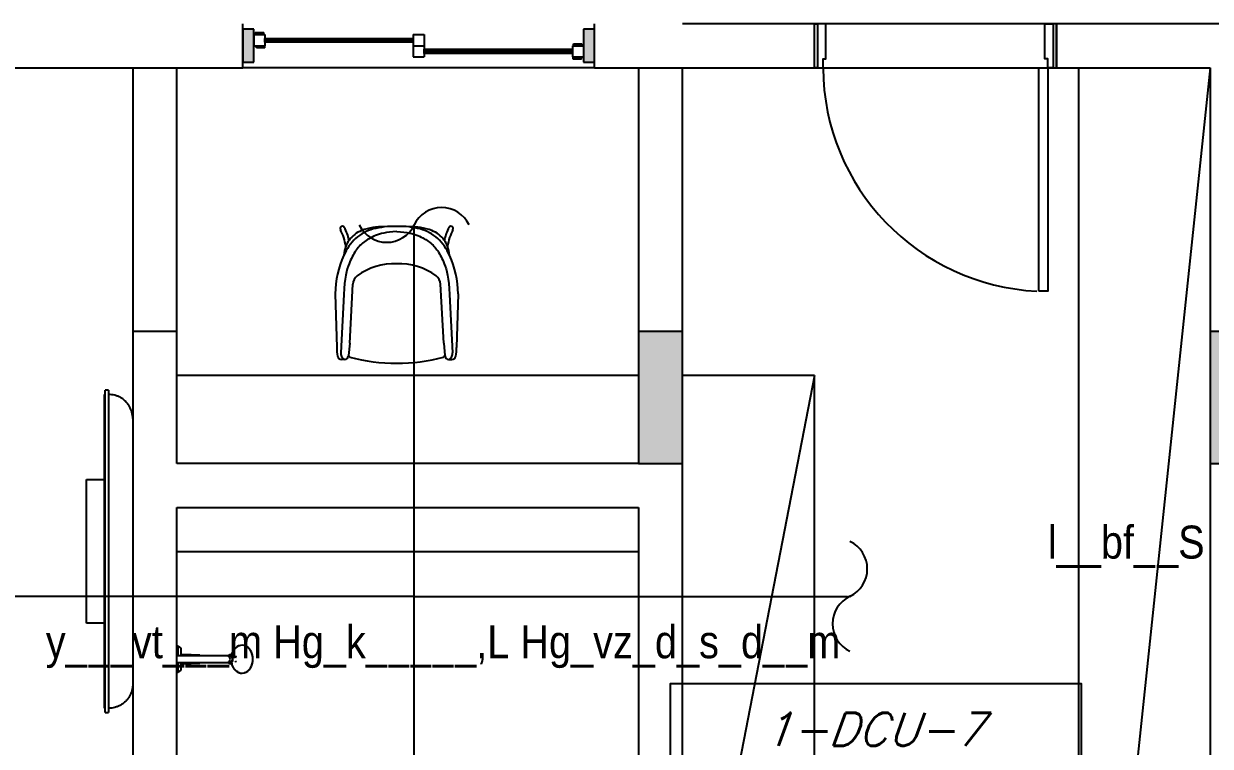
# Model space of a CAD drawing. Header units: metres. Extents: x -658 to -58, y -713 to -118.
# Drawn here: x -105.05 to -99.65, y -204.23 to -200.95 of the extents above; entities that cross this region are included whole.
import ezdxf
from ezdxf.enums import TextEntityAlignment as Align

# ---------------------------------------------------------------- set-up
doc = ezdxf.new("R2010")
doc.units = ezdxf.units.M
doc.header["$LTSCALE"] = 100
for name, color, linetype in [('cw', 4, 'Continuous'), ('DCUT', 7, 'Continuous'), ('plan', 8, 'Continuous'), ('TEXT AC', 7, 'Continuous')]:
    doc.layers.add(name, color=color, linetype=linetype)
doc.styles.add('rss_dim1', font='romans.shx')
doc.styles.add('style12', font='xarab.shx')

# ---------------------------------------------------------------- blocks, each defined once
blk = doc.blocks.new('Furniture_Chairs-Stools-Benches_Offecct_Contour _1_ - Furniture_Chairs-Stools-Benches_Offecct_Contour _1_-5393658-الدور الاول')
for p, q in [((-0.2447, 0.2953), (-0.251, 0.2953)), ((-0.2351, 0.2953), (-0.251, 0.2953)), ((-0.2197, 0.2771), (-0.2202, 0.2819)), ((-0.2137, 0.2208), (-0.2197, 0.2771)), ((0.2137, 0.2208), (0.2197, 0.2771)), ((0.2197, 0.2771), (0.2202, 0.2819)), ((0.2351, 0.2953), (0.251, 0.2953)), ((0.2447, 0.2953), (0.251, 0.2953)), ((-0.2795, -0.0029), (-0.2724, 0.2407)), ((-0.2402, 0), (-0.254, 0.2646)), ((-0.2137, 0.2208), (-0.1992, -0.0474)), ((0.2137, 0.2208), (0.1992, -0.0474)), ((0.2402, 0), (0.254, 0.2646)), ((0.2795, -0.0029), (0.2724, 0.2407))]:
    blk.add_line(p, q)
for centre, radius, start, end in [((-0.1314, 0.2486), 0.1413, 166.6605, 183.2311), ((-0.251, 0.277), 0.0183, 90, 166.6605), ((-0.2196, 0.2664), 0.0344, 123, 183), ((-0.2351, 0.2803), 0.015, 6.0957, 90), ((-0.2109, 0.276), 0.00888, 105.1571, 173.0244), ((-0.0044, -0.4863), 0.7986, 89.6857, 105.1571), ((0.0044, -0.4863), 0.7986, 74.8429, 90.3143), ((0.2109, 0.276), 0.00888, 6.9756, 74.8429), ((0.2351, 0.2803), 0.015, 90, 173.9043), ((0.2196, 0.2664), 0.0344, 357, 57), ((0.251, 0.277), 0.0183, 13.3395, 90), ((0.1314, 0.2486), 0.1413, 356.7689, 13.3395), ((0.1365, -0.0013), 0.416, 180.2214, 205.2611), ((-0.1495, -0.0447), 0.0497, 183.0939, 232.9029), ((0.1495, -0.0447), 0.0497, 307.0971, 356.9061), ((-0.1365, -0.0013), 0.416, 334.7389, 359.7786), ((-0.0148, 0.1336), 0.2732, 232.9029, 273.0971), ((0.0148, 0.1336), 0.2732, 266.9029, 307.0971), ((-0.1121, -0.1744), 0.1277, 181.9868, 200.6056), ((-0.0224, -0.0842), 0.237, 203.514, 226.0492), ((0.0224, -0.0842), 0.237, 313.9508, 336.486), ((0.1121, -0.1744), 0.1277, 339.3944, 358.0132), ((-0.4783, -0.1829), 0.2493, 333.0186, 351.6161), ((-0.4362, -0.1969), 0.2255, 331.354, 346.965), ((-0.1121, -0.1744), 0.1277, 200.6056, 215.1099), ((-0.1119, -0.1682), 0.1315, 217.2589, 248.7411), ((-0.0531, -0.102), 0.2031, 228.8196, 254.7855), ((0.0531, -0.102), 0.2031, 285.2145, 311.1804), ((0.1119, -0.1682), 0.1315, 291.2589, 322.7411), ((0.1121, -0.1744), 0.1277, 324.8901, 339.3944), ((0.4362, -0.1969), 0.2255, 193.035, 208.646), ((0.4783, -0.1829), 0.2493, 188.3839, 206.9814), ((-0.2472, -0.3005), 0.00994, 153.179, 333.1913), ((-0.0702, -0.0609), 0.2466, 248.7411, 273.1751), ((-0.0071, 0.1037), 0.4138, 256.1144, 263.1446), ((-0.0071, 0.1037), 0.4138, 263.1446, 270.9889), ((0.0071, 0.1037), 0.4138, 269.0111, 276.8554), ((0.0702, -0.0609), 0.2466, 266.8249, 291.2589), ((0.0071, 0.1037), 0.4138, 276.8554, 283.8856), ((0.2472, -0.3005), 0.00994, 206.8087, 26.821)]:
    blk.add_arc(centre, radius, start, end)
for points in [[(0, -0.2862), (-0.0487, -0.2834), (-0.0997, -0.2712), (-0.1552, -0.2362), (-0.1872, -0.2015), (-0.2187, -0.1411), (-0.238, -0.0768), (-0.2402, 0)], [(0, -0.2862), (0.0487, -0.2834), (0.0997, -0.2712), (0.1552, -0.2362), (0.1872, -0.2015), (0.2187, -0.1411), (0.238, -0.0768), (0.2402, 0)]]:
    blk.add_open_spline(points, degree=3, knots=[0, 0, 0, 0, 0.188999, 0.376254, 0.581259, 0.787901, 1.028143, 1.028143, 1.028143, 1.028143])
blk = doc.blocks.new('TV - Flat Screen - 1270mm-V11-الدور الاول')
for p, q in [((-0.7376, -0.0515), (-0.7376, -0.0665)), ((-0.7376, -0.0515), (-0.7226, -0.0515)), ((-0.7226, -0.0515), (0.7147, -0.0515)), ((0.7147, -0.0515), (0.7297, -0.0515)), ((0.7297, -0.0665), (0.7297, -0.0515)), ((-0.7226, -0.0665), (-0.7376, -0.0665)), ((0.7147, -0.0665), (-0.7226, -0.0665)), ((-0.7176, -0.0665), (-0.7176, -0.0695)), ((0.7097, -0.0695), (-0.7176, -0.0695)), ((-0.3308, -0.1515), (-0.3308, -0.0695)), ((0.3229, -0.0695), (0.3229, -0.1515)), ((0.7097, -0.0695), (0.7097, -0.0665)), ((0.7297, -0.0665), (0.7147, -0.0665)), ((0.3229, -0.1515), (-0.3308, -0.1515))]:
    blk.add_line(p, q)
for points in [[(-0.6076, 0.0585), (-0.6125, 0.0585), (-0.6222, 0.0579), (-0.6361, 0.0551), (-0.6475, 0.0512), (-0.6563, 0.0473), (-0.6627, 0.0439), (-0.6687, 0.0401), (-0.6746, 0.0359), (-0.6802, 0.0313), (-0.6855, 0.0264), (-0.6903, 0.0211), (-0.6949, 0.0156), (-0.6992, 0.0097), (-0.7042, 0.0015), (-0.7095, -0.0092), (-0.7157, -0.0275), (-0.7176, -0.0419), (-0.7176, -0.0515)], [(0.5997, 0.0585), (0.6045, 0.0585), (0.6141, 0.0579), (0.6283, 0.0551), (0.6397, 0.0512), (0.6484, 0.0473), (0.6548, 0.0439), (0.6609, 0.0401), (0.6667, 0.0359), (0.6723, 0.0313), (0.6776, 0.0264), (0.6825, 0.0211), (0.6871, 0.0156), (0.6912, 0.0097), (0.6963, 0.0015), (0.7016, -0.0092), (0.7078, -0.0275), (0.7097, -0.0419), (0.7097, -0.0515)]]:
    blk.add_open_spline(points, degree=3, knots=[0, 0, 0, 0, 0.083333, 0.166667, 0.25, 0.291667, 0.333333, 0.375, 0.416667, 0.458333, 0.5, 0.541667, 0.583333, 0.625, 0.666667, 0.75, 0.833333, 1, 1, 1, 1])
blk = doc.blocks.new('SHOWER_MOXIE_BLUETOOTH_17280 - MOXIE-V30-الدور الاول')
for p, q in [((0.0917, 0.3788), (0.1139, 0.368)), ((0.105, 0.3797), (0.105, 0.37)), ((0.1118, 0.394), (0.1182, 0.3908)), ((0.1318, 0.3908), (0.1382, 0.394)), ((0.1361, 0.368), (0.1583, 0.3788)), ((0.145, 0.37), (0.145, 0.3797)), ((0.11, 0.3665), (0.11, 0.3558)), ((0.14, 0.3558), (0.14, 0.3665)), ((0.1052, 0.1902), (0.1052, 0.2302)), ((0.1052, 0.2302), (0.1099, 0.2302)), ((0.11, 0.2585), (0.11, 0.125)), ((0.14, 0.125), (0.14, 0.2585)), ((0.14, 0.2302), (0.1449, 0.2302)), ((0.1449, 0.2302), (0.1448, 0.1902)), ((0.1099, 0.1902), (0.1052, 0.1902)), ((0.1052, 0.1902), (0.1052, 0.1601)), ((0.1052, 0.1902), (0.1099, 0.1902)), ((0.1448, 0.1902), (0.1401, 0.1902)), ((0.1401, 0.1902), (0.1448, 0.1902)), ((0.1448, 0.1601), (0.1448, 0.1902)), ((0.0665, 0.1315), (0.0752, 0.1432)), ((0.0665, 0.1315), (0.0665, 0.125)), ((0.1099, 0.1315), (0.0665, 0.1315)), ((0.0752, 0.1432), (0.1098, 0.1432)), ((0.11, 0.1601), (0.1052, 0.1601)), ((0.1052, 0.1582), (0.1052, 0.1432)), ((0.1052, 0.1582), (0.11, 0.1582)), ((0.108, 0.1602), (0.108, 0.1582)), ((0.125, 0.125), (0.11, 0.125)), ((0.14, 0.125), (0.125, 0.125)), ((0.1448, 0.1601), (0.1401, 0.1601)), ((0.1401, 0.1582), (0.1448, 0.1582)), ((0.1835, 0.1315), (0.1402, 0.1315)), ((0.1403, 0.1432), (0.1748, 0.1432)), ((0.142, 0.1582), (0.142, 0.1602)), ((0.1448, 0.1432), (0.1448, 0.1582)), ((0.1748, 0.1432), (0.1835, 0.1315)), ((0.1835, 0.125), (0.1835, 0.1315))]:
    blk.add_line(p, q)
at = {"flags": 128}
for points in [[(0.125, 0.4712), (0.1225, 0.4712), (0.1199, 0.4711), (0.1174, 0.4709), (0.1149, 0.4706), (0.1124, 0.4703), (0.1099, 0.4698), (0.1075, 0.4693), (0.105, 0.4687), (0.1027, 0.468), (0.1003, 0.4673), (0.098, 0.4665), (0.0957, 0.4656), (0.0935, 0.4646), (0.0913, 0.4636), (0.0892, 0.4625), (0.0871, 0.4614), (0.0851, 0.4601), (0.0832, 0.4589), (0.0813, 0.4575), (0.0795, 0.4561), (0.0777, 0.4546), (0.0761, 0.4531), (0.0745, 0.4516), (0.073, 0.4499), (0.0716, 0.4483), (0.0702, 0.4466), (0.069, 0.4448), (0.0678, 0.443), (0.0668, 0.4412), (0.0666, 0.4409)], [(0.1834, 0.4409), (0.1823, 0.4428), (0.1812, 0.4446), (0.1799, 0.4463), (0.1786, 0.448), (0.1772, 0.4497), (0.1757, 0.4513), (0.1742, 0.4529), (0.1725, 0.4544), (0.1708, 0.4559), (0.169, 0.4573), (0.1671, 0.4587), (0.1652, 0.4599), (0.1632, 0.4612), (0.1611, 0.4624), (0.159, 0.4635), (0.1569, 0.4645), (0.1546, 0.4655), (0.1524, 0.4664), (0.1501, 0.4672), (0.1477, 0.4679), (0.1453, 0.4686), (0.1429, 0.4692), (0.1405, 0.4697), (0.138, 0.4702), (0.1355, 0.4706), (0.133, 0.4708), (0.1305, 0.4711), (0.1279, 0.4712), (0.1254, 0.4712), (0.125, 0.4712)], [(0.0801, 0.387), (0.0784, 0.3884), (0.0767, 0.3899), (0.0752, 0.3915), (0.0737, 0.3931), (0.0723, 0.3947), (0.071, 0.3964), (0.0698, 0.3981), (0.0687, 0.3998), (0.0676, 0.4016), (0.0675, 0.4019)], [(0.0939, 0.3786), (0.0917, 0.3796), (0.0896, 0.3807), (0.0876, 0.3818), (0.0857, 0.383)], [(0.125, 0.3784), (0.1244, 0.3784), (0.1238, 0.3784), (0.1232, 0.3783), (0.1227, 0.3782), (0.1221, 0.3782), (0.1215, 0.3781), (0.1209, 0.3779), (0.1204, 0.3778), (0.1198, 0.3776), (0.1192, 0.3775), (0.1187, 0.3773), (0.1182, 0.3771), (0.1176, 0.3768), (0.1171, 0.3766), (0.1166, 0.3763), (0.1161, 0.3761), (0.1156, 0.3758), (0.1152, 0.3755), (0.1147, 0.3751), (0.1143, 0.3748), (0.1138, 0.3744), (0.1136, 0.3742)], [(0.1364, 0.3742), (0.136, 0.3746), (0.1356, 0.3749), (0.1351, 0.3753), (0.1347, 0.3756), (0.1342, 0.3759), (0.1337, 0.3762), (0.1332, 0.3764), (0.1327, 0.3767), (0.1322, 0.3769), (0.1316, 0.3772), (0.1311, 0.3774), (0.1305, 0.3775), (0.13, 0.3777), (0.1294, 0.3779), (0.1289, 0.378), (0.1283, 0.3781), (0.1277, 0.3782), (0.1271, 0.3783), (0.1265, 0.3783), (0.126, 0.3784), (0.1254, 0.3784), (0.125, 0.3784)], [(0.1642, 0.3829), (0.1627, 0.382), (0.1607, 0.3809), (0.1586, 0.3798), (0.1565, 0.3787)], [(0.1825, 0.4019), (0.1815, 0.4001), (0.1804, 0.3984), (0.1792, 0.3966), (0.1779, 0.395), (0.1765, 0.3933), (0.1751, 0.3917), (0.1735, 0.3902), (0.1719, 0.3887), (0.1702, 0.3872)], [(0.105, 0.37), (0.105, 0.3693), (0.1051, 0.3686), (0.1052, 0.368), (0.1053, 0.3673), (0.1054, 0.3667), (0.1056, 0.366), (0.1058, 0.3654), (0.1061, 0.3647), (0.1064, 0.3641), (0.1067, 0.3635), (0.107, 0.3629), (0.1074, 0.3623), (0.1078, 0.3618), (0.1082, 0.3612), (0.1086, 0.3607), (0.1091, 0.3601), (0.1096, 0.3596), (0.1101, 0.3591)], [(0.11, 0.3558), (0.11, 0.3527), (0.11, 0.3494), (0.11, 0.346), (0.11, 0.3424), (0.11, 0.3387), (0.11, 0.3348), (0.11, 0.3309), (0.11, 0.3268), (0.11, 0.3226), (0.11, 0.3184), (0.11, 0.314), (0.11, 0.3095), (0.11, 0.305), (0.11, 0.3003), (0.11, 0.2956), (0.11, 0.2909), (0.11, 0.2861), (0.11, 0.2813), (0.11, 0.2764), (0.11, 0.2715), (0.11, 0.2665), (0.11, 0.2616), (0.11, 0.2585)], [(0.14, 0.2585), (0.14, 0.2634), (0.14, 0.2684), (0.14, 0.2733), (0.14, 0.2782), (0.14, 0.2831), (0.14, 0.2879), (0.14, 0.2927), (0.14, 0.2974), (0.14, 0.3021), (0.14, 0.3067), (0.14, 0.3112), (0.14, 0.3156), (0.14, 0.32), (0.14, 0.3242), (0.14, 0.3284), (0.14, 0.3324), (0.14, 0.3363), (0.14, 0.3401), (0.14, 0.3437), (0.14, 0.3473), (0.14, 0.3506), (0.14, 0.3539), (0.14, 0.3558)], [(0.1402, 0.3595), (0.1408, 0.36), (0.1412, 0.3605), (0.1417, 0.3611), (0.1421, 0.3616), (0.1425, 0.3622), (0.1429, 0.3628), (0.1433, 0.3633), (0.1436, 0.364), (0.1439, 0.3646), (0.1441, 0.3652), (0.1443, 0.3658), (0.1445, 0.3665), (0.1447, 0.3671), (0.1448, 0.3678), (0.1449, 0.3685), (0.145, 0.3691), (0.145, 0.3698), (0.145, 0.37)]]:
    blk.add_lwpolyline(points, dxfattribs=at)
for centre, major_axis, start_param, end_param in [((0.125, 0.4213), (-0.0635, 0), 4.712389, 7.442161), ((0.125, 0.4213), (0.0626, 0), 2.917193, 2.941068), ((0.125, 0.4213), (0.0635, 0), 5.12421, 7.853982), ((0.125, 0.4213), (0.0626, 0), 0.200525, 0.224399), ((0.125, 0.4213), (0.0626, 0), 3.342118, 3.403978), ((0.125, 0.4213), (0.0395, 0), 4.322798, 4.381145), ((0.125, 0.3687), (-0.015, 0), 4.712389, 6.283185), ((0.125, 0.3665), (-0.015, 0), 4.712389, 6.283185), ((0.125, 0.3687), (0.015, 0), 0, 1.570796), ((0.125, 0.3665), (0.015, 0), 0, 1.570796), ((0.125, 0.4213), (0.0395, 0), 5.030399, 5.068141), ((0.125, 0.4213), (0.0626, 0), 6.020799, 6.08266), ((0.125, 0.3558), (-0.015, 0), 4.712389, 6.283185), ((0.125, 0.3558), (0.015, 0), 0, 1.570796)]:
    blk.add_ellipse(centre, major_axis=major_axis, ratio=0.786454, start_param=start_param, end_param=end_param)
blk = doc.blocks.new('*U103')
for points in [[(79, 1116), (79, 100), (39, 100), (39, 1116)], [(0, -100), (14, -100), (14, 100), (0, 100)], [(1100, -100), (1086, -100), (1086, 100), (1100, 100)]]:
    blk.add_lwpolyline(points, close=True)
at = {"ltscale": 0.25}
for points in [[(1100, 100), (0, 100)], [(0, -100), (1100, -100)]]:
    blk.add_lwpolyline(points, dxfattribs=at)
at = {"flags": 128}
for points in [[(14, -100), (14, 100), (14, 100), (39, 100), (39, 60), (52, 60), (52, -100)], [(1086, -100), (1086, 100), (1086, 100), (1061, 100), (1061, 60), (1048, 60), (1048, -100), (1086, -100)]]:
    blk.add_lwpolyline(points, close=True, dxfattribs=at)
at = {"ltscale": 0.25}
blk.add_arc((38, 94.6), 1023.1, 0.4032, 87.1892, dxfattribs=at)
blk = doc.blocks.new('Double_-_Sliding_Glass_door_17381 - 68_ x 80_-5615983-الدور الاول')
blk.add_hatch(color=256).paths.add_polyline_path([(-0.9136, 0.1012), (-0.8636, 0.1012), (-0.8636, 0.2512), (-0.9136, 0.2512)], flags=0)
at = {"extrusion": (0, 0, -1)}
blk.add_hatch(color=256, dxfattribs=at).paths.add_polyline_path([(-0.6364, 0.1012), (-0.6864, 0.1012), (-0.6864, 0.2512), (-0.6364, 0.2512)], flags=0)
for p, q in [((-0.8636, 0.2512), (-0.9136, 0.2512)), ((-0.9136, 0.2512), (-0.9136, 0.1012)), ((-0.8636, 0.1012), (-0.8636, 0.2512)), ((-0.8636, 0.227), (-0.8636, 0.1762)), ((-0.8636, 0.227), (-0.8128, 0.227)), ((-0.8565, 0.2361), (-0.8184, 0.2361)), ((-0.8565, 0.227), (-0.8565, 0.2361)), ((-0.8184, 0.227), (-0.8565, 0.227)), ((-0.8184, 0.227), (-0.8184, 0.2361)), ((-0.8128, 0.227), (-0.8128, 0.1762)), ((-0.139, 0.227), (-0.139, 0.1762)), ((-0.139, 0.227), (-0.0882, 0.227)), ((-0.0882, 0.227), (-0.0882, 0.1762)), ((-0.8636, 0.1762), (-0.8128, 0.1762)), ((-0.8517, 0.1762), (-0.8136, 0.1762)), ((-0.8517, 0.1659), (-0.8517, 0.1762)), ((-0.8136, 0.1659), (-0.8517, 0.1659)), ((-0.8136, 0.1659), (-0.8136, 0.1762)), ((-0.8128, 0.2096), (-0.139, 0.2096)), ((-0.8128, 0.1926), (-0.8128, 0.2096)), ((-0.8128, 0.2016), (-0.139, 0.2016)), ((-0.139, 0.1926), (-0.8128, 0.1926)), ((-0.139, 0.1926), (-0.139, 0.2096)), ((-0.139, 0.1762), (-0.139, 0.1254)), ((-0.139, 0.1762), (-0.0882, 0.1762)), ((-0.139, 0.1762), (-0.0882, 0.1762)), ((-0.0882, 0.1762), (-0.0882, 0.1254)), ((0.5856, 0.1762), (0.5856, 0.1254)), ((0.5856, 0.1762), (0.6364, 0.1762)), ((0.5904, 0.1854), (0.6285, 0.1854)), ((0.5904, 0.1762), (0.5904, 0.1854)), ((0.6285, 0.1762), (0.5904, 0.1762)), ((0.6285, 0.1762), (0.6285, 0.1854)), ((0.6364, 0.1762), (0.6364, 0.1254)), ((-0.139, 0.1254), (-0.0882, 0.1254)), ((-0.0882, 0.1608), (0.5856, 0.1608)), ((-0.0882, 0.1409), (-0.0882, 0.1608)), ((-0.0882, 0.1508), (0.5856, 0.1508)), ((0.5856, 0.1409), (-0.0882, 0.1409)), ((0.5856, 0.1409), (0.5856, 0.1608)), ((0.5856, 0.1254), (0.6364, 0.1254)), ((0.5888, 0.1254), (0.6269, 0.1254)), ((0.5888, 0.1157), (0.5888, 0.1254)), ((0.6269, 0.1157), (0.5888, 0.1157)), ((0.6269, 0.1157), (0.6269, 0.1254)), ((-0.9136, 0.1012), (-0.8636, 0.1012))]:
    blk.add_line(p, q)
for p, q in [((0.6864, 0.2512), (0.6364, 0.2512)), ((0.6364, 0.2512), (0.6364, 0.1012)), ((0.6864, 0.1012), (0.6864, 0.2512)), ((0.6364, 0.1012), (0.6864, 0.1012))]:
    blk.add_line(p, q, dxfattribs=at)
blk = doc.blocks.new('RWEFRWEFRWE')
h = blk.add_hatch(color=256)
h.dxf.hatch_style = 1
h.paths.add_polyline_path([(-221.0055, -185.0532), (-220.8055, -185.0532), (-220.8055, -184.4532), (-221.0055, -184.4532)])
h = blk.add_hatch(color=256)
h.dxf.hatch_style = 1
h.paths.add_polyline_path([(-218.4055, -185.0532), (-218.2055, -185.0532), (-218.2055, -184.4532), (-218.4055, -184.4532)])
for points in [[(-221.0055, -185.0532), (-220.8055, -185.0532), (-220.8055, -184.4532), (-221.0055, -184.4532)], [(-218.4055, -185.0532), (-218.2055, -185.0532), (-218.2055, -184.4532), (-218.4055, -184.4532)]]:
    blk.add_lwpolyline(points, close=True)
blk = doc.blocks.new('A$Cb06f5615')
at = {"layer": 'plan'}
for p, q in [((-34.6035, 10.1095), (-34.6035, 10.3095)), ((-33.0035, 10.1095), (-33.0035, 10.3095)), ((-32.0035, 10.3095), (-32.6035, 10.3095)), ((-32.0035, 10.1095), (-32.0035, 10.3095)), ((-30.0035, 10.3095), (-30.9035, 10.3095)), ((-30.9035, 10.3095), (-30.9035, 10.1095)), ((-36.2035, 10.1095), (-34.6035, 10.1095)), ((-33.0035, 10.1095), (-34.6035, 10.1095)), ((-33.0035, 10.1095), (-32.0035, 10.1095)), ((-30.9035, 10.1095), (-30.2035, 10.1095)), ((-30.8035, 10.1095), (-30.8035, 4.4095)), ((-30.2035, 10.1095), (-30.8035, 4.4095)), ((-30.2035, 10.1095), (-30.2035, 3.8095)), ((-35.1035, 8.9095), (-35.1035, 3.8095)), ((-34.9035, 8.9095), (-35.1035, 8.9095)), ((-34.9035, 8.3095), (-34.9035, 8.9095)), ((-32.6035, 8.9095), (-32.8035, 8.9095)), ((-32.8035, 8.9095), (-32.8035, 8.3095)), ((-32.6035, 5.4095), (-32.6035, 8.9095)), ((-32.8035, 8.7095), (-34.9035, 8.7095)), ((-32.0035, 8.7095), (-32.6035, 8.7095)), ((-32.0035, 8.7095), (-32.6035, 5.6095)), ((-32.0035, 5.6095), (-32.0035, 8.7095)), ((-32.8035, 8.3095), (-34.9035, 8.3095)), ((-34.9035, 3.8095), (-34.9035, 8.1095)), ((-34.9035, 8.1095), (-32.8035, 8.1095)), ((-32.8035, 8.1095), (-32.8035, 5.4095)), ((-34.9035, 7.9095), (-32.8035, 7.9095))]:
    blk.add_line(p, q, dxfattribs=at)
at = {"layer": 'plan', "ltscale": 0.5}
for p, q in [((-35.1035, 10.1095), (-35.1035, 8.9095)), ((-34.9035, 8.9095), (-34.9035, 10.1095)), ((-32.8035, 10.1095), (-32.8035, 8.9095)), ((-32.6035, 8.9095), (-32.6035, 10.1095))]:
    blk.add_line(p, q, dxfattribs=at)
at = {"layer": 'plan'}
for name, p in [('RWEFRWEFRWE', (188.202, 193.3627)), ('Double_-_Sliding_Glass_door_17381 - 68_ x 80_-5615983-الدور الاول', (-33.6899, 10.0333))]:
    blk.add_blockref(name, p, dxfattribs=at)
at = {"layer": 'plan', "xscale": 0.001, "yscale": 0.001, "zscale": 0.001, "rotation": 180}
blk.add_blockref('*U103', (-30.9035, 10.2095), dxfattribs=at)
at = {"layer": 'plan'}
for name, p, rotation in [('Furniture_Chairs-Stools-Benches_Offecct_Contour _1_ - Furniture_Chairs-Stools-Benches_Offecct_Contour _1_-5393658-الدور الاول', (-33.9035, 9.0778), 180), ('TV - Flat Screen - 1270mm-V11-الدور الاول', (-35.1621, 7.9055), 270), ('SHOWER_MOXIE_BLUETOOTH_17280 - MOXIE-V30-الدور الاول', (-35.0285, 7.544), 270)]:
    blk.add_blockref(name, p, dxfattribs=dict(at, rotation=rotation))
at = {"layer": 'plan', "style": 'style12', "width": 0.9}
for s, p in [('l__bf__S', (-30.9419, 7.8766)), ('y___vt___m Hg_k_____,L Hg_vz_d_s_d__m', (-35.4989, 7.4233))]:
    blk.add_text(s, height=0.15, dxfattribs=at).set_placement(p)

msp = doc.modelspace()

# ---------------------------------------------------------------- linework, layer by layer
at = {"layer": 'cw'}
for centre, start, end in [((-103.1467, -201.9205), 25.3299, 154.6701), ((-103.3964, -201.8023), 205.3299, 334.6701), ((-101.3491, -203.426), 295.3299, 64.6701), ((-101.2308, -203.6757), 115.3299, 244.6701)]:
    msp.add_arc(centre, 0.1382, start, end, dxfattribs=at)
at = {"layer": 'DCUT'}
msp.add_line((-103.2715, -204.6417), (-103.2715, -201.8614), dxfattribs=at)
for points in [[(-103.2715, -203.5515), (-105.2423, -203.5515)], [(-103.2715, -203.5515), (-101.3008, -203.5515)]]:
    msp.add_lwpolyline(points, dxfattribs=at)
at = {"layer": 'TEXT AC', "color": 4}
msp.add_lwpolyline([(-100.2382, -204.5665), (-102.1063, -204.5665), (-102.1063, -203.9476), (-100.2382, -203.9476)], close=True, dxfattribs=at)

# ---------------------------------------------------------------- block references
at = {"layer": 'plan'}
msp.add_blockref('A$Cb06f5615', (-69.4477, -211.2557), dxfattribs=at)

# ---------------------------------------------------------------- texts
at = {"layer": 'TEXT AC', "color": 4, "style": 'rss_dim1', "oblique": 20}
msp.add_text('1-DCU-7', height=0.15, dxfattribs=at).set_placement((-101.1843, -204.1555), align=Align.MIDDLE_CENTER)

doc.saveas('drawing.dxf')
